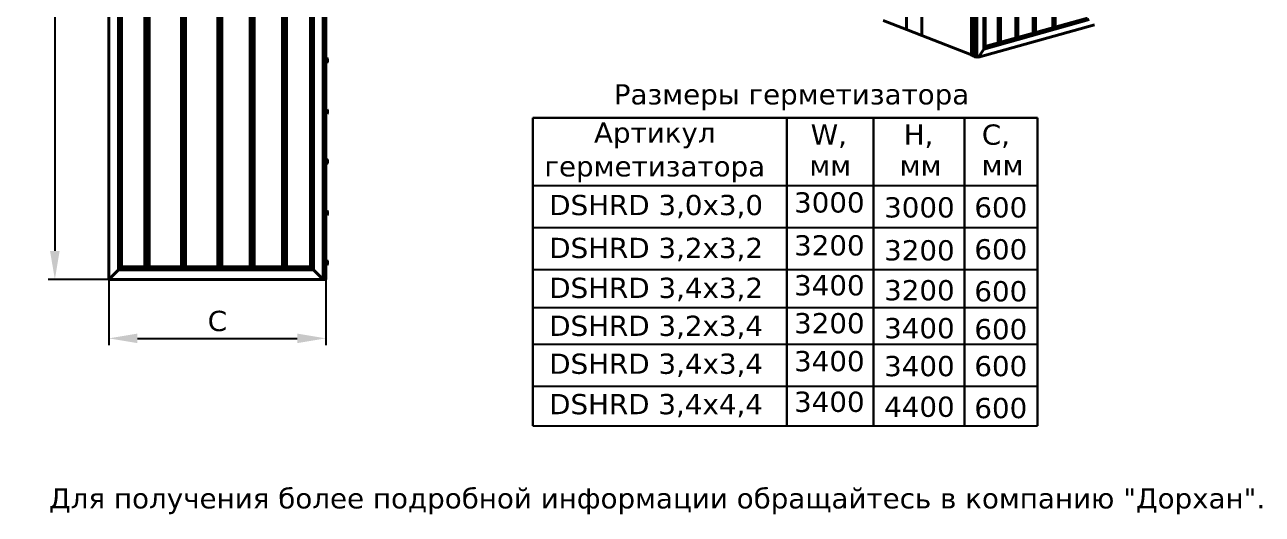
# Model space of a CAD drawing. Header units: millimetres. Extents: x 40006 to 47488, y -1353 to 3894.
# Drawn here: x 43814 to 47488, y -443 to 1008 of the extents above; entities that cross this region are included whole.
import ezdxf

# ---------------------------------------------------------------- set-up
doc = ezdxf.new("R2010")
doc.units = ezdxf.units.MM
doc.linetypes.add('K5LT_BASIC', pattern=[0])
doc.layers.add('0 VIEW0', color=7, linetype='Continuous')
doc.styles.get("Standard").update_dxf_attribs({"font": 'verdana.TTF'})
doc.dimstyles.new('ISO-25', dxfattribs={"dimtxt": 80, "dimasz": 85, "dimexe": 20, "dimexo": 0, "dimgap": 20, "dimtad": 1, "dimtxsty": 'Standard', "dimcen": 2.5, "dimadec": 0, "dimazin": 0, "dimtfac": 1, "dimtmove": 0, "dimatfit": 3, "dimfxl": 1, "dimarcsym": 0})

# ---------------------------------------------------------------- blocks, each defined once
blk = doc.blocks.new('*D53')
at = {"color": 0, "lineweight": -2}
for p, q in [((44070.8, 3655.1), (43883.3, 3655.1)), ((43903.3, 3570.1), (43903.3, 337.4)), ((44063.3, 252.4), (43883.3, 252.4))]:
    blk.add_line(p, q, dxfattribs=at)
at = {"color": 0}
for points in [[(43889.1, 3570.1), (43917.4, 3570.1), (43903.3, 3655.1)], [(43889.1, 337.4), (43917.4, 337.4), (43903.3, 252.4)]]:
    blk.add_solid(points, dxfattribs=at)
at = {"layer": 'Defpoints', "color": 0}
for p in [(44070.8, 3655.1), (43903.3, 252.4), (44063.3, 252.4)]:
    blk.add_point(p, dxfattribs=at)
at = {"color": 0, "insert": (43853.3, 1953.8), "char_height": 60, "attachment_point": 5, "rotation": 90}
blk.add_mtext('H', dxfattribs=at)
blk = doc.blocks.new('*D50')
at = {"color": 0, "lineweight": -2}
for p, q in [((44063.3, 252.4), (44063.3, 58.2)), ((44708.1, 252.8), (44708.1, 58.2)), ((44148.3, 78.2), (44623.1, 78.2))]:
    blk.add_line(p, q, dxfattribs=at)
at = {"color": 0}
for points in [[(44148.3, 92.4), (44148.3, 64.1), (44063.3, 78.2)], [(44623.1, 92.4), (44623.1, 64.1), (44708.1, 78.2)]]:
    blk.add_solid(points, dxfattribs=at)
at = {"layer": 'Defpoints', "color": 0}
for p in [(44063.3, 252.4), (44708.1, 252.8), (44708.1, 78.2)]:
    blk.add_point(p, dxfattribs=at)
at = {"color": 0, "insert": (44385.7, 129.3), "char_height": 60, "attachment_point": 5}
blk.add_mtext('С', dxfattribs=at)

msp = doc.modelspace()

# ---------------------------------------------------------------- linework, layer by layer
at = {"lineweight": 30, "ltscale": 15}
for p, q in [((45322.107, 732.421), (46820.875, 732.421)), ((45322.107, 732.421), (45322.107, -180.957)), ((46076.564, 732.421), (46076.564, -180.957)), ((46334.272, 732.421), (46334.272, -180.957)), ((46603.975, 732.421), (46603.975, -180.957)), ((46820.875, 732.421), (46820.875, -180.957))]:
    msp.add_line(p, q, dxfattribs=at)
at = {"ltscale": 15}
for p, q in [((45322.107, 531.309), (46820.875, 531.309)), ((45322.107, 406.976), (46820.875, 406.976)), ((45322.107, 282.643), (46820.875, 282.643)), ((45322.107, 170.152), (46820.875, 170.152)), ((45322.107, 60.62), (46820.875, 60.62)), ((45322.107, -63.9), (46820.875, -63.9)), ((45322.107, -180.957), (46820.875, -180.957))]:
    msp.add_line(p, q, dxfattribs=at)
at = {"layer": '0 VIEW0', "color": 5, "linetype": 'K5LT_BASIC', "lineweight": 40}
for p, q in [((44063.314, 252.422), (44063.314, 3612.422)), ((44092.641, 281.749), (44092.641, 3577.47)), ((44093.313, 282.421), (44093.313, 3576.669)), ((44093.983, 283.091), (44093.983, 3575.871)), ((44101.32, 290.427), (44101.32, 3567.128)), ((44170.829, 290.427), (44170.829, 3555.193)), ((44176.829, 290.427), (44176.829, 3554.135)), ((44182.829, 290.427), (44182.829, 3553.077)), ((44278.829, 290.427), (44278.829, 3536.15)), ((44284.829, 290.427), (44284.829, 3535.092)), ((44290.829, 290.427), (44290.829, 3534.034)), ((44386.829, 290.427), (44386.829, 3517.106)), ((44392.829, 290.427), (44392.829, 3516.048)), ((44398.829, 290.427), (44398.829, 3514.99)), ((44482.829, 290.427), (44482.829, 3500.179)), ((44488.829, 290.427), (44488.829, 3499.121)), ((44494.829, 290.427), (44494.829, 3498.063)), ((44700.32, 3502.422), (44700.32, 252.422)), ((44700.32, 252.422), (44700.32, 3500.422)), ((44704.32, 252.422), (44704.32, 3500.422)), ((44704.52, 252.422), (44704.52, 3500.422)), ((44708.014, 252.422), (44708.014, 3500.422)), ((44578.829, 290.427), (44578.829, 3483.252)), ((44584.829, 290.427), (44584.829, 3482.194)), ((44590.829, 290.427), (44590.829, 3481.136)), ((44662.316, 290.426), (44662.316, 3468.532)), ((44669.646, 283.095), (44669.646, 3474.684)), ((44670.32, 282.421), (44670.32, 3475.249)), ((44670.994, 281.747), (44670.994, 3475.815)), ((46866.581, 999.675), (46867.156, 3174.249)), ((46869.185, 1000.4), (46869.76, 3175.542)), ((46873.076, 1001.483), (46873.651, 3177.475)), ((46808.13, 983.403), (46808.702, 3145.209)), ((46810.735, 984.128), (46811.306, 3146.502)), ((46814.625, 985.211), (46815.197, 3148.435)), ((46624.677, 918.222), (46625.253, 3095.822)), ((46625.447, 3095.602), (46624.872, 918.002)), ((46634.897, 913.727), (46635.473, 3091.327)), ((46640.969, 912.575), (46641.545, 3090.175)), ((46704.218, 954.474), (46704.783, 3093.582)), ((46706.822, 955.199), (46707.387, 3094.876)), ((46710.712, 956.282), (46711.278, 3096.809)), ((46756.174, 968.938), (46756.742, 3119.395)), ((46758.778, 969.663), (46759.347, 3120.689)), ((46762.669, 970.746), (46763.237, 3122.622)), ((46662.083, 3077.817), (46661.517, 936.376)), ((46662.138, 3077.659), (46661.572, 937.049)), ((46662.812, 3077.262), (46662.247, 937.482)), ((46665.715, 943.622), (46666.278, 3074.451)), ((46431.977, 993.91), (46432.38, 2520.763)), ((46478.305, 2502.985), (46477.901, 976.128)), ((46478.359, 2502.964), (46477.955, 976.143)), ((46632.197, 1145.161), (46632.146, 953.059)), ((46632.473, 1145.128), (46632.422, 952.952)), ((44708.068, 756.179), (44708.068, 1044.664)), ((44708.125, 1044.664), (44708.106, 756.179)), ((46431.977, 993.946), (46363.144, 1020.599)), ((46477.901, 976.128), (46431.977, 993.91)), ((46645.643, 912.301), (46990.394, 1008.278)), ((46661.518, 936.38), (46974.53, 1023.521)), ((46661.584, 937.056), (46973.856, 1023.991)), ((46662.246, 937.483), (46973.804, 1024.219)), ((46969.239, 1028.255), (46665.715, 943.755)), ((46990.394, 1008.28), (46990.394, 1008.278)), ((46477.901, 976.128), (46477.955, 976.143)), ((46624.677, 919.332), (46477.955, 976.143)), ((46630.27, 952.291), (46628.248, 951.728)), ((46632.916, 951.518), (46630.27, 952.291)), ((46630.504, 952.946), (46631.046, 953.097)), ((46632.916, 951.518), (46630.894, 950.955)), ((46633.213, 944.712), (46631.191, 944.15)), ((46632.144, 944.028), (46632.136, 915.184)), ((46634.388, 947.729), (46632.366, 947.166)), ((46632.419, 943.995), (46632.412, 915.077)), ((46634.388, 947.729), (46632.916, 951.518)), ((46632.979, 944.057), (46633.52, 944.208)), ((46633.213, 944.712), (46634.388, 947.729)), ((46645.643, 912.303), (46661.518, 936.38)), ((46661.518, 936.38), (46661.574, 937.053)), ((46662.247, 937.482), (46661.573, 937.05)), ((46661.574, 937.053), (46662.246, 937.483)), ((46662.246, 937.483), (46664.557, 940.989)), ((44708.115, 897.616), (44711.602, 897.616)), ((44708.116, 907.971), (44711.602, 907.97)), ((44708.116, 907.595), (44711.603, 907.595)), ((44708.116, 902.418), (44711.603, 902.418)), ((44712.366, 898.343), (44712.042, 897.783)), ((44712.367, 907.243), (44712.043, 907.804)), ((46628.205, 916.258), (46624.872, 918.002)), ((46629.197, 916.275), (46628.623, 916.21)), ((46632.136, 915.184), (46629.352, 916.262)), ((46632.412, 915.176), (46632.136, 915.184)), ((46634.897, 914.115), (46632.412, 915.077)), ((46640.29, 912.475), (46635.054, 913.63)), ((46640.919, 912.539), (46640.717, 912.483)), ((46642.963, 913.261), (46641.177, 912.764)), ((46645.181, 912.474), (46643.163, 913.256)), ((46645.643, 912.303), (46645.643, 912.301)), ((44708.014, 756.179), (44711.556, 756.179)), ((44708.014, 752.923), (44711.556, 752.923)), ((44708.014, 747.166), (44711.556, 747.166)), ((44708.014, 744.664), (44711.556, 744.664)), ((44708.068, 456.179), (44708.068, 744.664)), ((44708.105, 744.664), (44708.086, 456.179)), ((44711.686, 755.97), (44712.32, 754.872)), ((44711.686, 744.874), (44712.32, 745.972)), ((44712.32, 752.35), (44712.32, 754.872)), ((44712.32, 745.972), (44712.32, 752.35)), ((44708.095, 602.418), (44711.583, 602.418)), ((44708.095, 597.616), (44711.582, 597.616)), ((44708.096, 607.971), (44711.582, 607.97)), ((44708.096, 607.595), (44711.583, 607.595)), ((44712.346, 598.343), (44712.022, 597.783)), ((44712.347, 607.243), (44712.023, 607.804)), ((44708.014, 456.179), (44711.556, 456.179)), ((44708.014, 452.923), (44711.556, 452.923)), ((44708.014, 447.166), (44711.556, 447.166)), ((44708.014, 444.664), (44711.556, 444.664)), ((44708.068, 308.179), (44708.068, 444.664)), ((44708.085, 444.664), (44708.076, 308.179)), ((44711.686, 455.97), (44712.32, 454.872)), ((44711.686, 444.874), (44712.32, 445.972)), ((44712.32, 452.35), (44712.32, 454.872)), ((44712.32, 445.972), (44712.32, 452.35)), ((44708.014, 308.179), (44711.556, 308.179)), ((44708.014, 304.923), (44711.556, 304.923)), ((44708.014, 299.166), (44711.556, 299.166)), ((44708.014, 296.664), (44711.556, 296.664)), ((44708.068, 252.422), (44708.068, 296.664)), ((44708.075, 296.664), (44708.072, 252.793)), ((44711.686, 307.97), (44712.32, 306.872)), ((44711.686, 296.874), (44712.32, 297.972)), ((44712.326, 307.243), (44712.003, 307.804)), ((44712.32, 304.35), (44712.32, 306.872)), ((44712.32, 297.972), (44712.32, 304.35)), ((44712.326, 298.343), (44712.32, 298.333)), ((44092.641, 281.749), (44063.314, 252.422)), ((44063.32, 252.422), (44092.645, 281.747)), ((44064.817, 253.922), (44071.319, 260.421)), ((44101.025, 290.127), (44064.82, 253.922)), ((44093.313, 282.421), (44092.641, 281.749)), ((44092.645, 281.747), (44093.319, 282.421)), ((44670.994, 281.747), (44092.645, 281.747)), ((44093.983, 283.091), (44093.313, 282.421)), ((44093.319, 282.421), (44093.989, 283.091)), ((44670.32, 282.421), (44093.319, 282.421)), ((44098.252, 287.36), (44093.983, 283.091)), ((44093.989, 283.091), (44098.258, 287.36)), ((44669.651, 283.091), (44093.989, 283.091)), ((44098.252, 287.36), (44101.196, 290.304)), ((44101.196, 290.304), (44101.32, 290.427)), ((44101.202, 290.304), (44101.325, 290.427)), ((44662.314, 290.427), (44101.325, 290.427)), ((44662.314, 290.427), (44662.437, 290.304)), ((44665.381, 287.36), (44669.651, 283.091)), ((44669.651, 283.091), (44670.32, 282.421)), ((44670.32, 282.421), (44670.994, 281.747)), ((44670.994, 281.747), (44700.32, 252.422)), ((44063.32, 252.424), (44063.32, 252.422)), ((44700.32, 252.422), (44063.32, 252.422)), ((44063.741, 252.846), (44063.738, 252.846)), ((44064.82, 253.922), (44064.817, 253.922)), ((44699.32, 253.422), (44695.82, 256.922)), ((44700.32, 252.422), (44700.52, 252.422)), ((44700.52, 252.422), (44703.82, 252.422)), ((44703.82, 252.422), (44704.32, 252.422)), ((44704.32, 252.422), (44704.52, 252.422)), ((44704.52, 252.422), (44704.72, 252.422)), ((44704.72, 252.422), (44705.093, 252.422)), ((44705.093, 252.422), (44705.574, 252.422)), ((44705.574, 252.422), (44707.995, 252.422)), ((44707.995, 252.422), (44708.014, 252.422)), ((44708.014, 252.422), (44708.068, 252.422)), ((44708.072, 252.793), (44708.068, 252.793))]:
    msp.add_line(p, q, dxfattribs=at)
for centre, start, end in [((44708.461, 754.107), 30.017549, 33.802976), ((44708.461, 746.736), 326.197024, 329.982451), ((44708.461, 454.107), 30.017549, 33.802976), ((44708.461, 446.736), 326.197024, 329.982451), ((44708.461, 306.107), 30.017549, 33.802976), ((44708.461, 298.736), 326.197024, 329.982451)]:
    msp.add_arc(centre, 3.724, start, end, dxfattribs=at)
msp.add_ellipse((46629.306, 947.824), major_axis=(0.847, -3.043), ratio=0.61119471, dxfattribs=at)
for centre, major_axis, ratio, start_param, end_param in [((46629.306, 947.824), (0.809, -2.906), 0.61119471, 2.93317201, 4.34968359), ((46629.306, 947.824), (0.809, -2.906), 0.61119471, 4.34968359, 6.49160595), ((46629.577, 947.899), (0.784, -2.815), 0.61119471, 3.00958139, 4.34968359), ((46629.577, 947.899), (0.784, -2.815), 0.61119471, 4.34968359, 6.41519657), ((46629.306, 947.824), (0.809, -2.906), 0.61119471, 0.20842065, 2.93317201), ((46631.742, 948.502), (1.237, -4.445), 0.61119471, 3.14159265, 3.64330718), ((46631.742, 948.502), (1.237, -4.445), 0.61119471, 0, 3.14159265), ((46632.283, 948.652), (1.237, -4.445), 0.61119471, 1.64058907, 3.14159265), ((46631.742, 948.502), (1.237, -4.445), 0.61119471, 5.78147078, 5.92047992), ((46631.742, 948.502), (1.237, -4.445), 0.61119471, 5.92047992, 6.28318531), ((46632.283, 948.652), (1.237, -4.445), 0.61119471, 0, 0.64540721), ((46662.261, 941.878), (2.997, 3.944), 0.48222576, 4.85031816, 5.47989243), ((46665.503, 943.475), (0.18, 0.237), 0.48222576, 5.47989243, 5.8236004), ((44712.367, 902.793), (0, 4.45), 0.00013531, 3.14182702, 4.64729618), ((44712.367, 902.793), (0, 4.45), 0.00013531, 4.64729618, 6.28295094), ((46625.919, 918.221), (-1.242, 0), 0.32836017, 0, 0.56800938), ((46628.506, 916.32), (-0.355, 0), 0.32836017, 0.56068009, 1.90736192), ((46629.244, 916.231), (-0.142, 0), 0.32836017, 3.84533208, 5.04895457), ((46635.252, 913.727), (-0.355, 0), 0.32836017, 0, 0.97979895), ((46640.488, 912.572), (-0.355, 0), 0.32836017, 0.97979895, 2.27453575), ((46640.827, 912.575), (-0.142, 0), 0.32836017, 2.27453575, 3.14159265), ((46640.947, 912.853), (-0.355, 0), 0.32836017, 1.63378499, 2.27453575), ((46643.055, 913.225), (-0.142, 0), 0.32836017, 3.84533208, 5.4161284), ((46645.723, 913.295), (-0.599, -0.789), 0.48224672, 0.13797062, 0.24557214), ((44712.346, 602.793), (0, 4.45), 0.00013531, 3.14182702, 4.64729618), ((44712.346, 602.793), (0, 4.45), 0.00013531, 4.64729618, 6.28295094), ((44712.326, 302.793), (0, 4.45), 0.00013531, 4.64729618, 6.28295094), ((44712.326, 302.793), (0, 4.45), 0.00013531, 3.14182702, 4.64729618), ((44098.258, 287.36), (-5, -5), 0.00003383, 1.57083015, 2.20040442), ((44665.382, 287.36), (-5, 5), 0.00003383, 0.94118823, 1.5707625)]:
    msp.add_ellipse(centre, major_axis=major_axis, ratio=ratio, start_param=start_param, end_param=end_param, dxfattribs=at)
for points, knots in [([(46627.074, 948.712), (46627.093, 948.901), (46627.135, 949.195), (46627.23, 949.588), (46627.31, 949.854), (46627.394, 950.09), (46627.489, 950.328), (46627.609, 950.597), (46627.757, 950.891), (46627.966, 951.272), (46628.135, 951.55), (46628.248, 951.728)], [0, 0, 0, 0, 2.53607884, 3.81529516, 4.89064427, 5.76095641, 6.62443005, 7.6739355, 8.86863441, 9.98165661, 12, 12, 12, 12]), ([(46627.074, 948.712), (46627.113, 948.434), (46627.187, 948.015), (46627.322, 947.48), (46627.429, 947.129), (46627.536, 946.827), (46627.655, 946.53), (46627.801, 946.203), (46627.976, 945.857), (46628.222, 945.421), (46628.416, 945.115), (46628.545, 944.922)], [0, 0, 0, 0, 2.53607884, 3.81529516, 4.89064427, 5.76095641, 6.62443005, 7.6739355, 8.86863441, 9.98165661, 12, 12, 12, 12]), ([(46630.894, 950.955), (46630.757, 950.976), (46630.495, 951.017), (46630.108, 951.086), (46629.754, 951.162), (46629.454, 951.238), (46629.217, 951.307), (46629.024, 951.371), (46628.848, 951.437), (46628.571, 951.552), (46628.38, 951.651), (46628.248, 951.728)], [0, 0, 0, 0, 1.43060125, 2.76205135, 4.25565715, 5.54620737, 6.51664264, 7.43835109, 8.32226277, 9.21710448, 12, 12, 12, 12]), ([(46628.545, 944.922), (46628.613, 944.883), (46628.75, 944.807), (46628.986, 944.695), (46629.241, 944.592), (46629.5, 944.505), (46629.738, 944.436), (46629.959, 944.379), (46630.184, 944.327), (46630.418, 944.279), (46630.75, 944.218), (46631.012, 944.176), (46631.191, 944.15)], [0, 0, 0, 0, 1.54981802, 2.99222229, 4.61029524, 6.00839132, 7.0596962, 8.05821369, 9.01578466, 9.98519652, 10.97829014, 13, 13, 13, 13]), ([(46632.366, 947.166), (46632.328, 947.223), (46632.205, 947.409), (46632.029, 947.691), (46631.834, 948.033), (46631.669, 948.351), (46631.52, 948.67), (46631.391, 948.979), (46631.271, 949.308), (46631.151, 949.691), (46631.044, 950.113), (46630.957, 950.542), (46630.913, 950.82), (46630.894, 950.955)], [0, 0, 0, 0, 0.68973552, 2.24921995, 3.3618836, 4.65909116, 5.86838778, 6.92781956, 8.05631344, 9.43868856, 11.04297005, 12.55345989, 14, 14, 14, 14]), ([(46631.191, 944.15), (46631.202, 944.257), (46631.228, 944.467), (46631.291, 944.801), (46631.377, 945.134), (46631.48, 945.447), (46631.586, 945.718), (46631.691, 945.958), (46631.805, 946.193), (46631.929, 946.43), (46632.111, 946.755), (46632.261, 947.001), (46632.366, 947.166)], [0, 0, 0, 0, 1.54981802, 2.99222229, 4.61029524, 6.00839132, 7.0596962, 8.05821369, 9.01578466, 9.98519652, 10.97829014, 13, 13, 13, 13]), ([(44711.602, 907.97), (44711.667, 907.956), (44711.782, 907.928), (44711.922, 907.883), (44712.008, 907.842), (44712.037, 907.815), (44712.043, 907.804)], [0, 0, 0, 0, 1.87697821, 3.62386808, 5.58350955, 7, 7, 7, 7]), ([(44711.603, 902.418), (44711.67, 902.226), (44711.775, 901.894), (44711.902, 901.387), (44711.987, 900.93), (44712.035, 900.495), (44712.052, 900.115), (44712.047, 899.738), (44712.014, 899.318), (44711.946, 898.867), (44711.819, 898.29), (44711.693, 897.878), (44711.602, 897.616)], [0, 0, 0, 0, 1.6009713, 2.74741875, 4.13323642, 5.29819796, 6.24103611, 7.17646589, 8.31343013, 9.60768728, 10.81346133, 13, 13, 13, 13]), ([(44711.602, 897.616), (44711.667, 897.631), (44711.782, 897.659), (44711.921, 897.703), (44712.008, 897.744), (44712.036, 897.771), (44712.042, 897.783)], [0, 0, 0, 0, 1.87867245, 3.62713913, 5.58854947, 7, 7, 7, 7]), ([(44712.043, 907.804), (44712.05, 907.791), (44712.052, 907.769), (44712.025, 907.737), (44711.98, 907.709), (44711.914, 907.681), (44711.8, 907.642), (44711.687, 907.614), (44711.603, 907.595)], [0, 0, 0, 0, 1.59530278, 2.83997307, 4.03360279, 5.24199238, 6.47990171, 9, 9, 9, 9]), ([(44711.603, 902.418), (44711.67, 902.625), (44711.775, 902.983), (44711.902, 903.529), (44711.987, 904.022), (44712.035, 904.491), (44712.052, 904.9), (44712.047, 905.307), (44712.015, 905.76), (44711.947, 906.247), (44711.82, 906.868), (44711.694, 907.312), (44711.603, 907.595)], [0, 0, 0, 0, 1.6009713, 2.74741875, 4.13323642, 5.29819796, 6.24103611, 7.17646589, 8.31343013, 9.60768728, 10.81346133, 13, 13, 13, 13]), ([(44711.556, 752.923), (44711.622, 753.054), (44711.727, 753.279), (44711.855, 753.622), (44711.939, 753.932), (44711.987, 754.227), (44712.005, 754.485), (44712, 754.74), (44711.967, 755.025), (44711.899, 755.331), (44711.772, 755.722), (44711.647, 756.001), (44711.556, 756.179)], [0, 0, 0, 0, 1.6009713, 2.74741875, 4.13323642, 5.29819796, 6.24103611, 7.17646589, 8.31343013, 9.60768728, 10.81346133, 13, 13, 13, 13]), ([(44711.556, 752.923), (44711.622, 752.693), (44711.727, 752.295), (44711.855, 751.688), (44711.939, 751.14), (44711.987, 750.618), (44712.005, 750.163), (44712, 749.71), (44711.967, 749.207), (44711.899, 748.666), (44711.772, 747.974), (44711.647, 747.481), (44711.556, 747.166)], [0, 0, 0, 0, 1.6009713, 2.74741875, 4.13323642, 5.29819796, 6.24103611, 7.17646589, 8.31343013, 9.60768728, 10.81346133, 13, 13, 13, 13]), ([(44711.556, 747.166), (44711.62, 747.07), (44711.735, 746.881), (44711.875, 746.586), (44711.966, 746.299), (44712.004, 746.034), (44712.003, 745.81), (44711.978, 745.614), (44711.932, 745.424), (44711.867, 745.236), (44711.784, 745.052), (44711.719, 744.931), (44711.686, 744.873)], [0, 0, 0, 0, 1.69426469, 3.27110444, 5.03998559, 6.5683875, 7.71767646, 8.80925813, 9.85607697, 10.91584029, 12.00149256, 13, 13, 13, 13]), ([(44711.582, 607.97), (44711.647, 607.956), (44711.761, 607.928), (44711.901, 607.883), (44711.988, 607.842), (44712.016, 607.815), (44712.023, 607.804)], [0, 0, 0, 0, 1.87697821, 3.62386808, 5.58350955, 7, 7, 7, 7]), ([(44711.583, 602.418), (44711.649, 602.226), (44711.754, 601.894), (44711.882, 601.387), (44711.966, 600.93), (44712.014, 600.495), (44712.032, 600.115), (44712.027, 599.738), (44711.994, 599.318), (44711.926, 598.867), (44711.799, 598.29), (44711.673, 597.878), (44711.582, 597.616)], [0, 0, 0, 0, 1.6009713, 2.74741875, 4.13323642, 5.29819796, 6.24103611, 7.17646589, 8.31343013, 9.60768728, 10.81346133, 13, 13, 13, 13]), ([(44711.582, 597.616), (44711.647, 597.631), (44711.761, 597.659), (44711.901, 597.703), (44711.987, 597.744), (44712.016, 597.771), (44712.022, 597.783)], [0, 0, 0, 0, 1.87867245, 3.62713913, 5.58854947, 7, 7, 7, 7]), ([(44712.023, 607.804), (44712.03, 607.791), (44712.032, 607.769), (44712.005, 607.737), (44711.959, 607.709), (44711.894, 607.681), (44711.779, 607.642), (44711.667, 607.614), (44711.583, 607.595)], [0, 0, 0, 0, 1.59530278, 2.83997307, 4.03360279, 5.24199238, 6.47990171, 9, 9, 9, 9]), ([(44711.583, 602.418), (44711.649, 602.625), (44711.755, 602.983), (44711.882, 603.529), (44711.967, 604.022), (44712.015, 604.491), (44712.032, 604.9), (44712.027, 605.307), (44711.994, 605.76), (44711.926, 606.247), (44711.799, 606.868), (44711.674, 607.312), (44711.583, 607.595)], [0, 0, 0, 0, 1.6009713, 2.74741875, 4.13323642, 5.29819796, 6.24103611, 7.17646589, 8.31343013, 9.60768728, 10.81346133, 13, 13, 13, 13]), ([(44711.556, 452.923), (44711.622, 453.054), (44711.727, 453.279), (44711.855, 453.622), (44711.939, 453.932), (44711.987, 454.227), (44712.005, 454.485), (44712, 454.74), (44711.967, 455.025), (44711.899, 455.331), (44711.772, 455.722), (44711.647, 456.001), (44711.556, 456.179)], [0, 0, 0, 0, 1.6009713, 2.74741875, 4.13323642, 5.29819796, 6.24103611, 7.17646589, 8.31343013, 9.60768728, 10.81346133, 13, 13, 13, 13]), ([(44711.556, 452.923), (44711.622, 452.693), (44711.727, 452.295), (44711.855, 451.688), (44711.939, 451.14), (44711.987, 450.618), (44712.005, 450.163), (44712, 449.71), (44711.967, 449.207), (44711.899, 448.666), (44711.772, 447.974), (44711.647, 447.481), (44711.556, 447.166)], [0, 0, 0, 0, 1.6009713, 2.74741875, 4.13323642, 5.29819796, 6.24103611, 7.17646589, 8.31343013, 9.60768728, 10.81346133, 13, 13, 13, 13]), ([(44711.556, 447.166), (44711.62, 447.07), (44711.735, 446.881), (44711.875, 446.586), (44711.966, 446.299), (44712.004, 446.034), (44712.003, 445.81), (44711.978, 445.614), (44711.932, 445.424), (44711.867, 445.236), (44711.784, 445.052), (44711.719, 444.931), (44711.686, 444.873)], [0, 0, 0, 0, 1.69426469, 3.27110444, 5.03998559, 6.5683875, 7.71767646, 8.80925813, 9.85607697, 10.91584029, 12.00149256, 13, 13, 13, 13]), ([(44711.556, 304.923), (44711.622, 305.054), (44711.727, 305.279), (44711.855, 305.622), (44711.939, 305.932), (44711.987, 306.227), (44712.005, 306.485), (44712, 306.74), (44711.967, 307.025), (44711.899, 307.331), (44711.772, 307.722), (44711.647, 308.001), (44711.556, 308.179)], [0, 0, 0, 0, 1.6009713, 2.74741875, 4.13323642, 5.29819796, 6.24103611, 7.17646589, 8.31343013, 9.60768728, 10.81346133, 13, 13, 13, 13]), ([(44711.556, 304.923), (44711.622, 304.693), (44711.727, 304.295), (44711.855, 303.688), (44711.939, 303.14), (44711.987, 302.618), (44712.005, 302.163), (44712, 301.71), (44711.967, 301.207), (44711.899, 300.666), (44711.772, 299.974), (44711.647, 299.481), (44711.556, 299.166)], [0, 0, 0, 0, 1.6009713, 2.74741875, 4.13323642, 5.29819796, 6.24103611, 7.17646589, 8.31343013, 9.60768728, 10.81346133, 13, 13, 13, 13]), ([(44711.556, 299.166), (44711.62, 299.07), (44711.735, 298.881), (44711.875, 298.586), (44711.966, 298.299), (44712.004, 298.034), (44712.003, 297.81), (44711.978, 297.614), (44711.932, 297.424), (44711.867, 297.236), (44711.784, 297.052), (44711.719, 296.931), (44711.686, 296.873)], [0, 0, 0, 0, 1.69426469, 3.27110444, 5.03998559, 6.5683875, 7.71767646, 8.80925813, 9.85607697, 10.91584029, 12.00149256, 13, 13, 13, 13]), ([(44711.705, 307.936), (44711.769, 307.919), (44711.875, 307.886), (44711.968, 307.842), (44711.996, 307.815), (44712.003, 307.804)], [0, 0, 0, 0, 2.32341314, 4.45745063, 6, 6, 6, 6]), ([(44712.003, 307.804), (44712.01, 307.791), (44712.011, 307.769), (44711.985, 307.737), (44711.936, 307.707), (44711.887, 307.686), (44711.856, 307.675)], [0, 0, 0, 0, 2.03482913, 3.62242204, 5.14491204, 7, 7, 7, 7])]:
    msp.add_open_spline(points, degree=3, knots=knots, dxfattribs=at)

# ---------------------------------------------------------------- texts
at = {"ltscale": 15}
for s, p in [('W,', (46147.623, 652.573)), ('H,', (46423.752, 652.573)), ('С,', (46655.563, 652.573)), ('мм', (46143.405, 561.119)), ('мм', (46411.514, 561.119)), ('мм', (46654.84, 561.942)), ('3000', (46365.476, 436.763)), ('600', (46633.393, 436.763)), ('3200', (46365.476, 309.47)), ('600', (46633.393, 312.431)), ('3200', (46365.476, 191.058)), ('600', (46633.393, 188.098)), ('3400', (46365.476, 78.567)), ('600', (46633.393, 75.606)), ('3400', (46365.476, -33.925)), ('600', (46633.393, -33.925)), ('4400', (46365.476, -154.509)), ('600', (46633.393, -158.445))]:
    msp.add_text(s, height=60, dxfattribs=at).set_placement(p)
at = {"ltscale": 15, "char_height": 60, "attachment_point": 5}
for s, insert, width in [('Размеры герметизатора', (46090.535, 793.503), 3191.73403), ('Артикул \\Pгерметизатора', (45684.54, 629.974), 1048.41023), ('DSHRD 3,0x3,0', (45688.539, 468.96), 733.88716), ('3000', (46202.846, 480.86), 733.88716), ('DSHRD 3,2x3,2', (45688.539, 341.667), 733.88716), ('3200', (46202.846, 353.567), 733.88716), ('DSHRD 3,4x3,2', (45688.539, 223.255), 733.88716), ('3400', (46202.846, 235.155), 733.88716), ('3200', (46202.846, 122.663), 733.88716), ('DSHRD 3,2x3,4', (45688.539, 110.764), 733.88716), ('3400', (46202.846, 10.172), 733.88716), ('DSHRD 3,4x3,4', (45688.539, -1.728), 733.88716), ('DSHRD 3,4x4,4', (45688.285, -121.572), 733.88716), ('3400', (46202.846, -110.413), 733.88716)]:
    msp.add_mtext(s, dxfattribs=dict(at, insert=insert, width=width))
at = {"insert": (43886.179, -366.216), "char_height": 60, "width": 6457.18267, "attachment_point": 1}
msp.add_mtext('Для получения более подробной информации обращайтесь в компанию "Дорхан".', dxfattribs=at)

# ---------------------------------------------------------------- dimensions: what is measured, and where the dimension line sits
dim = msp.add_linear_dim(base=(43903.272, 252.422), p1=(44070.763, 3655.092), p2=(44063.314, 252.422), angle=90, text='H', dimstyle='ISO-25', override={"dimtxt": 60})
dim.commit()
dim.dimension.update_dxf_attribs({"geometry": '*D53', "text_midpoint": (43853.272, 1953.757)})
dim = msp.add_linear_dim(base=(44708.068, 78.228), p1=(44063.314, 252.422), p2=(44708.068, 252.793), text='С', dimstyle='ISO-25', override={"dimtxt": 60})
dim.commit()
dim.dimension.update_dxf_attribs({"geometry": '*D50', "text_midpoint": (44385.691, 129.316)})

doc.saveas('drawing.dxf')
